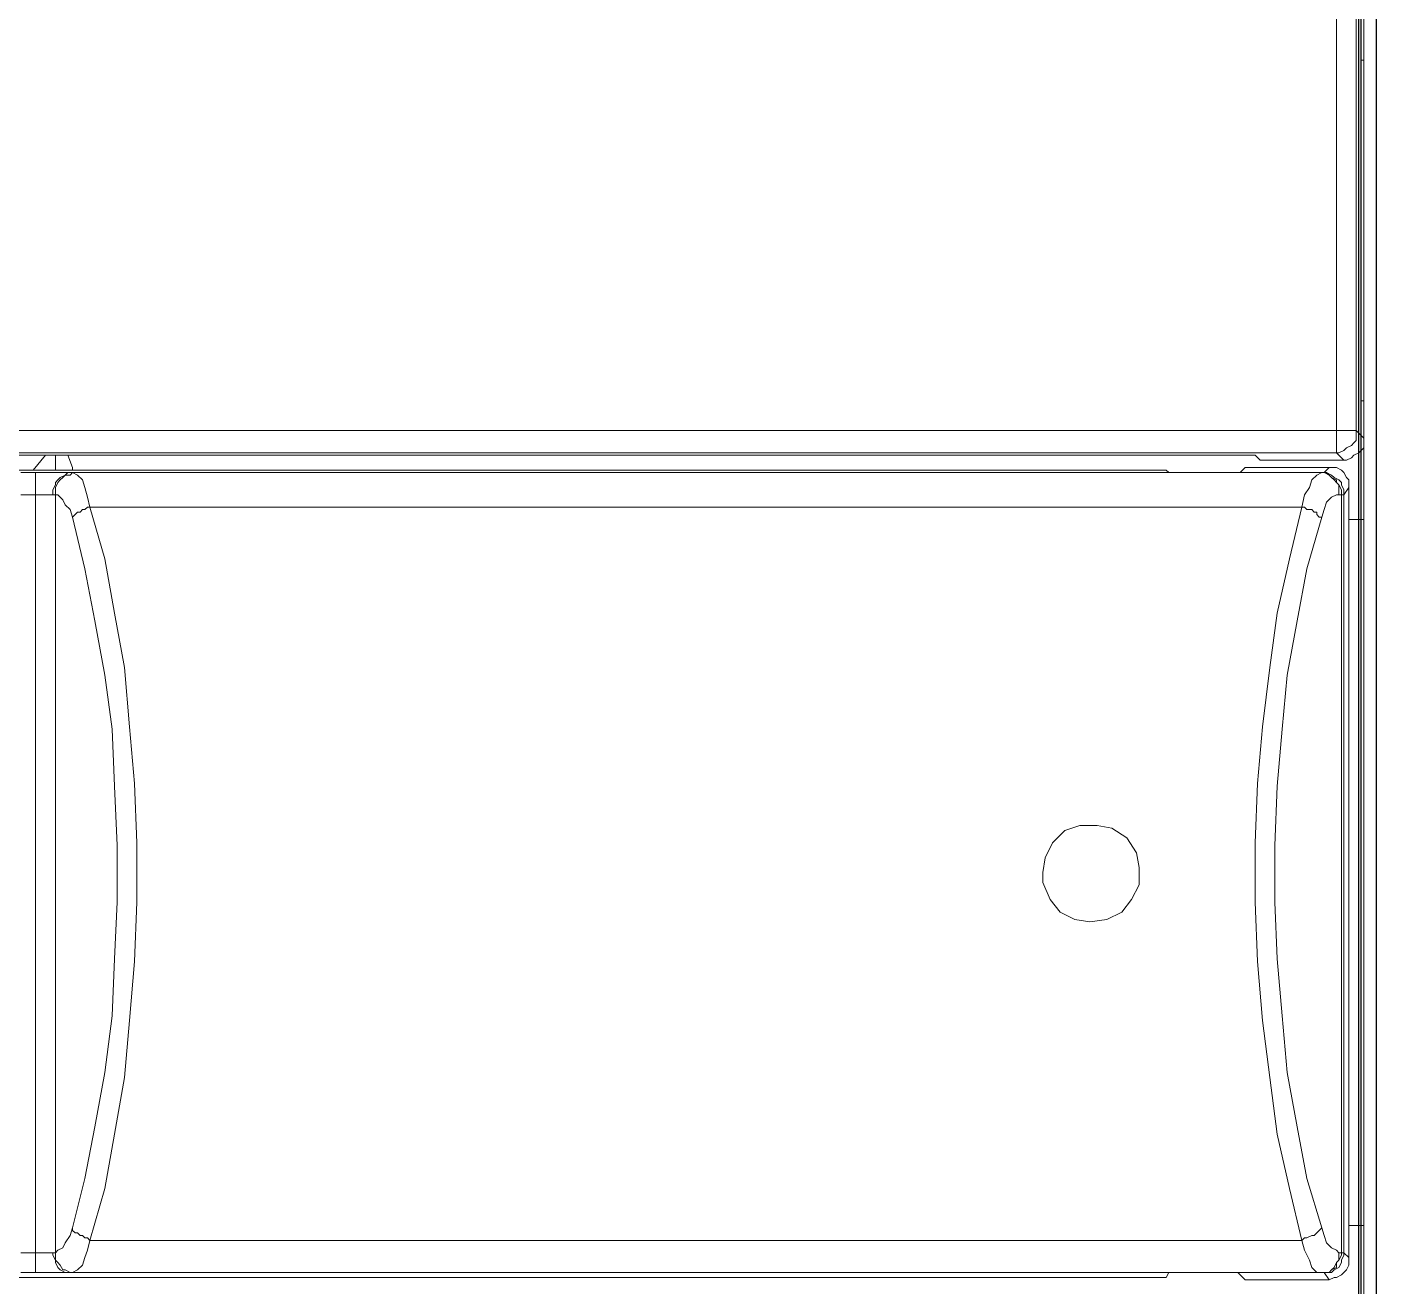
# Model space of a CAD drawing. Header units: centimetres. Extents: x -4.9 to 8, y -12.7 to 4.
# Drawn here: x -0.618 to 1.31, y -3.361 to -1.561 of the extents above; entities that cross this region are included whole.
import ezdxf

# ---------------------------------------------------------------- set-up
doc = ezdxf.new("R2010")
doc.units = ezdxf.units.CM
doc.header["$MEASUREMENT"] = 0
doc.layers.add('Layer 1', color=7, linetype='Continuous')

msp = doc.modelspace()

# ---------------------------------------------------------------- linework, layer by layer
at = {"layer": 'Layer 1', "color": 250, "lineweight": 25}
for points in [[(1.30966, 1.40011), (1.30966, 1.40011), (1.30966, -5.74365), (1.30966, -5.74365)], [(1.28495, -5.72248), (1.28495, -5.72248), (1.28495, 1.37893), (1.28495, 1.37893)], [(1.28848, -5.72601), (1.28848, -5.72601), (1.28848, 1.38246), (1.28848, 1.38246)]]:
    msp.add_open_spline(points, degree=3, dxfattribs=at)
at = {"layer": 'Layer 1', "color": 250, "lineweight": 20}
for points in [[(1.25322, -2.13825), (1.25322, -2.13825), (1.25322, 1.31896), (1.25322, 1.31896)], [(1.28144, 1.31896), (1.28144, 1.31896), (1.28144, -2.13825), (1.28144, -2.13825)], [(1.29203, -3.78573), (1.29203, -3.78573), (1.29203, -0.56134), (1.29203, -0.56134)], [(1.2885, -2.09593), (1.2885, -2.09593), (1.2885, -1.6091), (1.2885, -1.6091)], [(1.2885, -1.6091), (1.2885, -1.6091), (1.29203, -1.6091), (1.29203, -1.6091)], [(1.29203, -2.09593), (1.29203, -2.09593), (1.2885, -2.09593), (1.2885, -2.09593)], [(-2.48623, -2.13825), (-2.48623, -2.13825), (1.25322, -2.13825), (1.25322, -2.13825)], [(1.28144, -2.13825), (1.28144, -2.13825), (1.29203, -2.14885), (1.29203, -2.14885)], [(1.25322, -2.17), (1.25322, -2.17), (-2.48623, -2.17), (-2.48623, -2.17)], [(1.13681, -2.17354), (1.13681, -2.17354), (-2.37334, -2.17354), (-2.37334, -2.17354)], [(-0.59181, -2.17354), (-0.59181, -2.17354), (-0.60945, -2.19471), (-0.60945, -2.19471)], [(-0.5777, -2.17354), (-0.5777, -2.17354), (-0.5777, -2.19471), (-0.5777, -2.19471)], [(1.13681, -2.17354), (1.13681, -2.17354), (1.14386, -2.18059), (1.14386, -2.18059)], [(1.26381, -2.18059), (1.26381, -2.18059), (1.25322, -2.17), (1.25322, -2.17)], [(-2.24281, -2.19471), (-2.24281, -2.19471), (1.0098, -2.19471), (1.0098, -2.19471)], [(1.01333, -2.19823), (1.01333, -2.19823), (1.0098, -2.19471), (1.0098, -2.19471)], [(1.11564, -2.19823), (1.11564, -2.19823), (1.12269, -2.19118), (1.12269, -2.19118)], [(1.12269, -2.19118), (1.12269, -2.19118), (1.24264, -2.19118), (1.24264, -2.19118)], [(1.14386, -2.18059), (1.14386, -2.18059), (1.26381, -2.18059), (1.26381, -2.18059)], [(1.23558, -2.19823), (1.23558, -2.19823), (1.24264, -2.19118), (1.24264, -2.19118)], [(-0.62709, -2.19823), (-0.62709, -2.19823), (-0.60592, -2.19823), (-0.60592, -2.19823)], [(-0.55653, -2.19823), (-0.55653, -2.19823), (1.23206, -2.19823), (1.23206, -2.19823)], [(-0.55653, -2.19823), (-0.55653, -2.19823), (-0.553, -2.19823), (-0.553, -2.19823)], [(1.08389, -2.19823), (1.08389, -2.19823), (1.01333, -2.19823), (1.01333, -2.19823)], [(1.23206, -2.19823), (1.23206, -2.19823), (1.23206, -2.19823), (1.23206, -2.19823)], [(-0.60592, -2.22998), (-0.60592, -2.22998), (-0.62709, -2.22998), (-0.62709, -2.22998)], [(-0.60592, -3.313), (-0.60592, -3.313), (-0.60592, -2.22998), (-0.60592, -2.22998)], [(-0.5777, -2.22998), (-0.5777, -2.22998), (-0.58123, -2.22998), (-0.58123, -2.22998)], [(-0.5777, -3.313), (-0.5777, -3.313), (-0.5777, -2.22998), (-0.5777, -2.22998)], [(1.26028, -2.22998), (1.26028, -2.22998), (1.25675, -2.22998), (1.25675, -2.22998)], [(1.26028, -3.313), (1.26028, -3.313), (1.26028, -2.22998), (1.26028, -2.22998)], [(1.27086, -2.21939), (1.27086, -2.21939), (1.26381, -2.22998), (1.26381, -2.22998)], [(1.26381, -2.22998), (1.26381, -2.22998), (1.26381, -3.313), (1.26381, -3.313)], [(1.27086, -2.26525), (1.27086, -2.26525), (1.27086, -2.21939), (1.27086, -2.21939)], [(-0.52831, -2.24761), (-0.52831, -2.24761), (1.20383, -2.24761), (1.20383, -2.24761)], [(1.27086, -2.26525), (1.27086, -2.26525), (1.27086, -3.27421), (1.27086, -3.27421)], [(1.27086, -2.26525), (1.27086, -2.26525), (1.29203, -2.26525), (1.29203, -2.26525)], [(1.27086, -3.32007), (1.27086, -3.32007), (1.27086, -3.27421), (1.27086, -3.27421)], [(1.27086, -3.27421), (1.27086, -3.27421), (1.29203, -3.27421), (1.29203, -3.27421)], [(-0.52831, -3.29536), (-0.52831, -3.29536), (1.20383, -3.29536), (1.20383, -3.29536)], [(-0.62709, -3.313), (-0.62709, -3.313), (-0.60592, -3.313), (-0.60592, -3.313)], [(-0.58123, -3.313), (-0.58123, -3.313), (-0.5777, -3.313), (-0.5777, -3.313)], [(1.25675, -3.313), (1.25675, -3.313), (1.26028, -3.313), (1.26028, -3.313)], [(1.26028, -3.313), (1.26028, -3.313), (1.26381, -3.313), (1.26381, -3.313)], [(1.26381, -3.313), (1.26381, -3.313), (1.27086, -3.32007), (1.27086, -3.32007)], [(1.0098, -3.34829), (1.0098, -3.34829), (-2.24281, -3.34829), (-2.24281, -3.34829)], [(-0.60592, -3.34123), (-0.60592, -3.34123), (-0.62709, -3.34123), (-0.62709, -3.34123)], [(-0.55653, -3.34123), (-0.55653, -3.34123), (1.23206, -3.34123), (1.23206, -3.34123)], [(-0.553, -3.34123), (-0.553, -3.34123), (-0.55653, -3.34123), (-0.55653, -3.34123)], [(1.01333, -3.34123), (1.01333, -3.34123), (1.0098, -3.34829), (1.0098, -3.34829)], [(1.08389, -3.34123), (1.08389, -3.34123), (1.01333, -3.34123), (1.01333, -3.34123)], [(1.12269, -3.35182), (1.12269, -3.35182), (1.11564, -3.34475), (1.11564, -3.34475)], [(1.12269, -3.35182), (1.12269, -3.35182), (1.24264, -3.35182), (1.24264, -3.35182)], [(1.23206, -3.34123), (1.23206, -3.34123), (1.23206, -3.34123), (1.23206, -3.34123)], [(1.24264, -3.35182), (1.24264, -3.35182), (1.23558, -3.34123), (1.23558, -3.34123)]]:
    msp.add_open_spline(points, degree=3, dxfattribs=at)
for points, knots in [([(1.25322, -2.13825), (1.25322, -2.13825), (1.25322, -2.14532), (1.25322, -2.14532), (1.25322, -2.14532), (1.25322, -2.14532), (1.25322, -2.15236), (1.25322, -2.15236), (1.25322, -2.15236), (1.25322, -2.15236), (1.25322, -2.15589), (1.25322, -2.15589), (1.25322, -2.15589), (1.25322, -2.15589), (1.25322, -2.15943), (1.25322, -2.15943), (1.25322, -2.15943), (1.25322, -2.15943), (1.25322, -2.16296), (1.25322, -2.16296), (1.25322, -2.16296), (1.25322, -2.16296), (1.25322, -2.16648), (1.25322, -2.16648), (1.25322, -2.16648), (1.25322, -2.16648), (1.25322, -2.17), (1.25322, -2.17)], [0, 0, 0, 0, 0.125, 0.125, 0.125, 0.125, 0.25, 0.25, 0.25, 0.25, 0.375, 0.375, 0.375, 0.375, 0.5, 0.5, 0.5, 0.5, 0.625, 0.625, 0.625, 0.625, 0.75, 0.75, 0.75, 0.75, 1, 1, 1, 1]), ([(1.25322, -2.13825), (1.25322, -2.13825), (1.25675, -2.13825), (1.25675, -2.13825), (1.25675, -2.13825), (1.25675, -2.13825), (1.26381, -2.13825), (1.26381, -2.13825), (1.26381, -2.13825), (1.26381, -2.13825), (1.26733, -2.13825), (1.26733, -2.13825), (1.26733, -2.13825), (1.26733, -2.13825), (1.27439, -2.13825), (1.27439, -2.13825), (1.27439, -2.13825), (1.27439, -2.13825), (1.27792, -2.13825), (1.27792, -2.13825), (1.27792, -2.13825), (1.27792, -2.13825), (1.28144, -2.13825), (1.28144, -2.13825)], [0, 0, 0, 0, 0.1428571, 0.1428571, 0.1428571, 0.1428571, 0.2857143, 0.2857143, 0.2857143, 0.2857143, 0.4285714, 0.4285714, 0.4285714, 0.4285714, 0.5714286, 0.5714286, 0.5714286, 0.5714286, 0.7142857, 0.7142857, 0.7142857, 0.7142857, 1, 1, 1, 1]), ([(1.25322, -2.17), (1.25322, -2.17), (1.25675, -2.17), (1.25675, -2.17), (1.25675, -2.17), (1.25675, -2.17), (1.26381, -2.16648), (1.26381, -2.16648), (1.26381, -2.16648), (1.26381, -2.16648), (1.26733, -2.16296), (1.26733, -2.16296), (1.26733, -2.16296), (1.26733, -2.16296), (1.27439, -2.15943), (1.27439, -2.15943), (1.27439, -2.15943), (1.27439, -2.15943), (1.27792, -2.15589), (1.27792, -2.15589), (1.27792, -2.15589), (1.27792, -2.15589), (1.28144, -2.15236), (1.28144, -2.15236), (1.28144, -2.15236), (1.28144, -2.15236), (1.28144, -2.14532), (1.28144, -2.14532), (1.28144, -2.14532), (1.28144, -2.14532), (1.28144, -2.13825), (1.28144, -2.13825)], [0, 0, 0, 0, 0.1111111, 0.1111111, 0.1111111, 0.1111111, 0.2222222, 0.2222222, 0.2222222, 0.2222222, 0.3333333, 0.3333333, 0.3333333, 0.3333333, 0.4444444, 0.4444444, 0.4444444, 0.4444444, 0.5555556, 0.5555556, 0.5555556, 0.5555556, 0.6666667, 0.6666667, 0.6666667, 0.6666667, 0.7777778, 0.7777778, 0.7777778, 0.7777778, 1, 1, 1, 1]), ([(1.29203, -2.14885), (1.29203, -2.14885), (1.29203, -2.15589), (1.29203, -2.15589), (1.29203, -2.15589), (1.29203, -2.15589), (1.29203, -2.16296), (1.29203, -2.16296), (1.29203, -2.16296), (1.29203, -2.16296), (1.2885, -2.16648), (1.2885, -2.16648), (1.2885, -2.16648), (1.2885, -2.16648), (1.28497, -2.17), (1.28497, -2.17), (1.28497, -2.17), (1.28497, -2.17), (1.27792, -2.17354), (1.27792, -2.17354), (1.27792, -2.17354), (1.27792, -2.17354), (1.27439, -2.17707), (1.27439, -2.17707), (1.27439, -2.17707), (1.27439, -2.17707), (1.26733, -2.18059), (1.26733, -2.18059), (1.26733, -2.18059), (1.26733, -2.18059), (1.26381, -2.18059), (1.26381, -2.18059)], [0, 0, 0, 0, 0.1111111, 0.1111111, 0.1111111, 0.1111111, 0.2222222, 0.2222222, 0.2222222, 0.2222222, 0.3333333, 0.3333333, 0.3333333, 0.3333333, 0.4444444, 0.4444444, 0.4444444, 0.4444444, 0.5555556, 0.5555556, 0.5555556, 0.5555556, 0.6666667, 0.6666667, 0.6666667, 0.6666667, 0.7777778, 0.7777778, 0.7777778, 0.7777778, 1, 1, 1, 1]), ([(-0.553, -2.19471), (-0.553, -2.19471), (-0.553, -2.19118), (-0.553, -2.19118), (-0.553, -2.19118), (-0.553, -2.19118), (-0.56006, -2.17354), (-0.56006, -2.17354)], [0, 0, 0, 0, 0.3333333, 0.3333333, 0.3333333, 0.3333333, 1, 1, 1, 1]), ([(1.24264, -2.19118), (1.24264, -2.19118), (1.24969, -2.19118), (1.24969, -2.19118), (1.24969, -2.19118), (1.24969, -2.19118), (1.25322, -2.19118), (1.25322, -2.19118), (1.25322, -2.19118), (1.25322, -2.19118), (1.26028, -2.19471), (1.26028, -2.19471), (1.26028, -2.19471), (1.26028, -2.19471), (1.26381, -2.19823), (1.26381, -2.19823), (1.26381, -2.19823), (1.26381, -2.19823), (1.26733, -2.20529), (1.26733, -2.20529), (1.26733, -2.20529), (1.26733, -2.20529), (1.27086, -2.20882), (1.27086, -2.20882), (1.27086, -2.20882), (1.27086, -2.20882), (1.27086, -2.21586), (1.27086, -2.21586), (1.27086, -2.21586), (1.27086, -2.21586), (1.27086, -2.21939), (1.27086, -2.21939)], [0, 0, 0, 0, 0.1111111, 0.1111111, 0.1111111, 0.1111111, 0.2222222, 0.2222222, 0.2222222, 0.2222222, 0.3333333, 0.3333333, 0.3333333, 0.3333333, 0.4444444, 0.4444444, 0.4444444, 0.4444444, 0.5555556, 0.5555556, 0.5555556, 0.5555556, 0.6666667, 0.6666667, 0.6666667, 0.6666667, 0.7777778, 0.7777778, 0.7777778, 0.7777778, 1, 1, 1, 1]), ([(-0.60592, -2.19823), (-0.60592, -2.19823), (-0.59534, -2.19823), (-0.59534, -2.19823), (-0.59534, -2.19823), (-0.59534, -2.19823), (-0.58123, -2.19823), (-0.58123, -2.19823), (-0.58123, -2.19823), (-0.58123, -2.19823), (-0.57064, -2.19823), (-0.57064, -2.19823), (-0.57064, -2.19823), (-0.57064, -2.19823), (-0.56359, -2.19823), (-0.56359, -2.19823), (-0.56359, -2.19823), (-0.56359, -2.19823), (-0.55653, -2.19823), (-0.55653, -2.19823)], [0, 0, 0, 0, 0.1666667, 0.1666667, 0.1666667, 0.1666667, 0.3333333, 0.3333333, 0.3333333, 0.3333333, 0.5, 0.5, 0.5, 0.5, 0.6666667, 0.6666667, 0.6666667, 0.6666667, 1, 1, 1, 1]), ([(-0.60592, -2.19823), (-0.60592, -2.19823), (-0.60592, -2.19823), (-0.60592, -2.19823), (-0.60592, -2.19823), (-0.60592, -2.19823), (-0.60592, -2.20175), (-0.60592, -2.20175), (-0.60592, -2.20175), (-0.60592, -2.20175), (-0.60592, -2.20529), (-0.60592, -2.20529), (-0.60592, -2.20529), (-0.60592, -2.20529), (-0.60592, -2.20882), (-0.60592, -2.20882), (-0.60592, -2.20882), (-0.60592, -2.20882), (-0.60592, -2.21235), (-0.60592, -2.21235), (-0.60592, -2.21235), (-0.60592, -2.21235), (-0.60592, -2.21586), (-0.60592, -2.21586), (-0.60592, -2.21586), (-0.60592, -2.21586), (-0.60592, -2.22293), (-0.60592, -2.22293), (-0.60592, -2.22293), (-0.60592, -2.22293), (-0.60592, -2.22998), (-0.60592, -2.22998)], [0, 0, 0, 0, 0.1111111, 0.1111111, 0.1111111, 0.1111111, 0.2222222, 0.2222222, 0.2222222, 0.2222222, 0.3333333, 0.3333333, 0.3333333, 0.3333333, 0.4444444, 0.4444444, 0.4444444, 0.4444444, 0.5555556, 0.5555556, 0.5555556, 0.5555556, 0.6666667, 0.6666667, 0.6666667, 0.6666667, 0.7777778, 0.7777778, 0.7777778, 0.7777778, 1, 1, 1, 1]), ([(-0.55653, -2.19823), (-0.55653, -2.19823), (-0.56006, -2.19823), (-0.56006, -2.19823), (-0.56006, -2.19823), (-0.56006, -2.19823), (-0.56359, -2.20175), (-0.56359, -2.20175), (-0.56359, -2.20175), (-0.56359, -2.20175), (-0.57064, -2.20529), (-0.57064, -2.20529), (-0.57064, -2.20529), (-0.57064, -2.20529), (-0.57417, -2.20882), (-0.57417, -2.20882), (-0.57417, -2.20882), (-0.57417, -2.20882), (-0.5777, -2.21235), (-0.5777, -2.21235), (-0.5777, -2.21235), (-0.5777, -2.21235), (-0.5777, -2.21586), (-0.5777, -2.21586), (-0.5777, -2.21586), (-0.5777, -2.21586), (-0.58123, -2.22293), (-0.58123, -2.22293), (-0.58123, -2.22293), (-0.58123, -2.22293), (-0.58123, -2.22998), (-0.58123, -2.22998)], [0, 0, 0, 0, 0.1111111, 0.1111111, 0.1111111, 0.1111111, 0.2222222, 0.2222222, 0.2222222, 0.2222222, 0.3333333, 0.3333333, 0.3333333, 0.3333333, 0.4444444, 0.4444444, 0.4444444, 0.4444444, 0.5555556, 0.5555556, 0.5555556, 0.5555556, 0.6666667, 0.6666667, 0.6666667, 0.6666667, 0.7777778, 0.7777778, 0.7777778, 0.7777778, 1, 1, 1, 1]), ([(-0.553, -2.19823), (-0.553, -2.19823), (-0.55653, -2.20175), (-0.55653, -2.20175), (-0.55653, -2.20175), (-0.55653, -2.20175), (-0.56359, -2.20175), (-0.56359, -2.20175), (-0.56359, -2.20175), (-0.56359, -2.20175), (-0.56712, -2.20529), (-0.56712, -2.20529), (-0.56712, -2.20529), (-0.56712, -2.20529), (-0.57064, -2.20882), (-0.57064, -2.20882), (-0.57064, -2.20882), (-0.57064, -2.20882), (-0.57417, -2.21235), (-0.57417, -2.21235), (-0.57417, -2.21235), (-0.57417, -2.21235), (-0.5777, -2.21939), (-0.5777, -2.21939), (-0.5777, -2.21939), (-0.5777, -2.21939), (-0.5777, -2.22293), (-0.5777, -2.22293), (-0.5777, -2.22293), (-0.5777, -2.22293), (-0.5777, -2.22998), (-0.5777, -2.22998)], [0, 0, 0, 0, 0.1111111, 0.1111111, 0.1111111, 0.1111111, 0.2222222, 0.2222222, 0.2222222, 0.2222222, 0.3333333, 0.3333333, 0.3333333, 0.3333333, 0.4444444, 0.4444444, 0.4444444, 0.4444444, 0.5555556, 0.5555556, 0.5555556, 0.5555556, 0.6666667, 0.6666667, 0.6666667, 0.6666667, 0.7777778, 0.7777778, 0.7777778, 0.7777778, 1, 1, 1, 1]), ([(-0.553, -2.19823), (-0.553, -2.19823), (-0.54595, -2.20175), (-0.54595, -2.20175), (-0.54595, -2.20175), (-0.54595, -2.20175), (-0.53889, -2.20882), (-0.53889, -2.20882), (-0.53889, -2.20882), (-0.53889, -2.20882), (-0.53537, -2.21939), (-0.53537, -2.21939), (-0.53537, -2.21939), (-0.53537, -2.21939), (-0.53184, -2.2335), (-0.53184, -2.2335), (-0.53184, -2.2335), (-0.53184, -2.2335), (-0.52831, -2.24761), (-0.52831, -2.24761)], [0, 0, 0, 0, 0.1666667, 0.1666667, 0.1666667, 0.1666667, 0.3333333, 0.3333333, 0.3333333, 0.3333333, 0.5, 0.5, 0.5, 0.5, 0.6666667, 0.6666667, 0.6666667, 0.6666667, 1, 1, 1, 1]), ([(1.11564, -2.19823), (1.11564, -2.19823), (1.11564, -2.19823), (1.11564, -2.19823), (1.11564, -2.19823), (1.11564, -2.19823), (1.11211, -2.19823), (1.11211, -2.19823), (1.11211, -2.19823), (1.11211, -2.19823), (1.10858, -2.19823), (1.10858, -2.19823), (1.10858, -2.19823), (1.10858, -2.19823), (1.10506, -2.19823), (1.10506, -2.19823), (1.10506, -2.19823), (1.10506, -2.19823), (1.10153, -2.19823), (1.10153, -2.19823), (1.10153, -2.19823), (1.10153, -2.19823), (1.098, -2.19823), (1.098, -2.19823), (1.098, -2.19823), (1.098, -2.19823), (1.09094, -2.19823), (1.09094, -2.19823), (1.09094, -2.19823), (1.09094, -2.19823), (1.08389, -2.19823), (1.08389, -2.19823)], [0, 0, 0, 0, 0.1111111, 0.1111111, 0.1111111, 0.1111111, 0.2222222, 0.2222222, 0.2222222, 0.2222222, 0.3333333, 0.3333333, 0.3333333, 0.3333333, 0.4444444, 0.4444444, 0.4444444, 0.4444444, 0.5555556, 0.5555556, 0.5555556, 0.5555556, 0.6666667, 0.6666667, 0.6666667, 0.6666667, 0.7777778, 0.7777778, 0.7777778, 0.7777778, 1, 1, 1, 1]), ([(1.20383, -2.24761), (1.20383, -2.24761), (1.20736, -2.22998), (1.20736, -2.22998), (1.20736, -2.22998), (1.20736, -2.22998), (1.21442, -2.21939), (1.21442, -2.21939), (1.21442, -2.21939), (1.21442, -2.21939), (1.21794, -2.20882), (1.21794, -2.20882), (1.21794, -2.20882), (1.21794, -2.20882), (1.225, -2.20175), (1.225, -2.20175), (1.225, -2.20175), (1.225, -2.20175), (1.23206, -2.19823), (1.23206, -2.19823)], [0, 0, 0, 0, 0.1666667, 0.1666667, 0.1666667, 0.1666667, 0.3333333, 0.3333333, 0.3333333, 0.3333333, 0.5, 0.5, 0.5, 0.5, 0.6666667, 0.6666667, 0.6666667, 0.6666667, 1, 1, 1, 1]), ([(1.23206, -2.19823), (1.23206, -2.19823), (1.23558, -2.19823), (1.23558, -2.19823), (1.23558, -2.19823), (1.23558, -2.19823), (1.24264, -2.20175), (1.24264, -2.20175), (1.24264, -2.20175), (1.24264, -2.20175), (1.24617, -2.20529), (1.24617, -2.20529), (1.24617, -2.20529), (1.24617, -2.20529), (1.24969, -2.20882), (1.24969, -2.20882), (1.24969, -2.20882), (1.24969, -2.20882), (1.25322, -2.21235), (1.25322, -2.21235), (1.25322, -2.21235), (1.25322, -2.21235), (1.25675, -2.21586), (1.25675, -2.21586), (1.25675, -2.21586), (1.25675, -2.21586), (1.25675, -2.22293), (1.25675, -2.22293), (1.25675, -2.22293), (1.25675, -2.22293), (1.25675, -2.22998), (1.25675, -2.22998)], [0, 0, 0, 0, 0.1111111, 0.1111111, 0.1111111, 0.1111111, 0.2222222, 0.2222222, 0.2222222, 0.2222222, 0.3333333, 0.3333333, 0.3333333, 0.3333333, 0.4444444, 0.4444444, 0.4444444, 0.4444444, 0.5555556, 0.5555556, 0.5555556, 0.5555556, 0.6666667, 0.6666667, 0.6666667, 0.6666667, 0.7777778, 0.7777778, 0.7777778, 0.7777778, 1, 1, 1, 1]), ([(1.23206, -2.19823), (1.23206, -2.19823), (1.23911, -2.19823), (1.23911, -2.19823), (1.23911, -2.19823), (1.23911, -2.19823), (1.24264, -2.20175), (1.24264, -2.20175), (1.24264, -2.20175), (1.24264, -2.20175), (1.24617, -2.20529), (1.24617, -2.20529), (1.24617, -2.20529), (1.24617, -2.20529), (1.25322, -2.20882), (1.25322, -2.20882), (1.25322, -2.20882), (1.25322, -2.20882), (1.25322, -2.21235), (1.25322, -2.21235), (1.25322, -2.21235), (1.25322, -2.21235), (1.25675, -2.21586), (1.25675, -2.21586), (1.25675, -2.21586), (1.25675, -2.21586), (1.26028, -2.22293), (1.26028, -2.22293), (1.26028, -2.22293), (1.26028, -2.22293), (1.26028, -2.22998), (1.26028, -2.22998)], [0, 0, 0, 0, 0.1111111, 0.1111111, 0.1111111, 0.1111111, 0.2222222, 0.2222222, 0.2222222, 0.2222222, 0.3333333, 0.3333333, 0.3333333, 0.3333333, 0.4444444, 0.4444444, 0.4444444, 0.4444444, 0.5555556, 0.5555556, 0.5555556, 0.5555556, 0.6666667, 0.6666667, 0.6666667, 0.6666667, 0.7777778, 0.7777778, 0.7777778, 0.7777778, 1, 1, 1, 1]), ([(1.23206, -2.19823), (1.23206, -2.19823), (1.23206, -2.19823), (1.23206, -2.19823), (1.23206, -2.19823), (1.23206, -2.19823), (1.23558, -2.19823), (1.23558, -2.19823)], [0, 0, 0, 0, 0.3333333, 0.3333333, 0.3333333, 0.3333333, 1, 1, 1, 1]), ([(1.23558, -2.19823), (1.23558, -2.19823), (1.23911, -2.19823), (1.23911, -2.19823), (1.23911, -2.19823), (1.23911, -2.19823), (1.24617, -2.20175), (1.24617, -2.20175), (1.24617, -2.20175), (1.24617, -2.20175), (1.24969, -2.20529), (1.24969, -2.20529), (1.24969, -2.20529), (1.24969, -2.20529), (1.25675, -2.20882), (1.25675, -2.20882), (1.25675, -2.20882), (1.25675, -2.20882), (1.26028, -2.21235), (1.26028, -2.21235), (1.26028, -2.21235), (1.26028, -2.21235), (1.26028, -2.21586), (1.26028, -2.21586), (1.26028, -2.21586), (1.26028, -2.21586), (1.26381, -2.22293), (1.26381, -2.22293), (1.26381, -2.22293), (1.26381, -2.22293), (1.26381, -2.22998), (1.26381, -2.22998)], [0, 0, 0, 0, 0.1111111, 0.1111111, 0.1111111, 0.1111111, 0.2222222, 0.2222222, 0.2222222, 0.2222222, 0.3333333, 0.3333333, 0.3333333, 0.3333333, 0.4444444, 0.4444444, 0.4444444, 0.4444444, 0.5555556, 0.5555556, 0.5555556, 0.5555556, 0.6666667, 0.6666667, 0.6666667, 0.6666667, 0.7777778, 0.7777778, 0.7777778, 0.7777778, 1, 1, 1, 1]), ([(-0.58123, -2.22998), (-0.58123, -2.22998), (-0.58475, -2.22998), (-0.58475, -2.22998), (-0.58475, -2.22998), (-0.58475, -2.22998), (-0.58828, -2.22998), (-0.58828, -2.22998), (-0.58828, -2.22998), (-0.58828, -2.22998), (-0.59534, -2.22998), (-0.59534, -2.22998), (-0.59534, -2.22998), (-0.59534, -2.22998), (-0.59887, -2.22998), (-0.59887, -2.22998), (-0.59887, -2.22998), (-0.59887, -2.22998), (-0.60592, -2.22998), (-0.60592, -2.22998)], [0, 0, 0, 0, 0.1666667, 0.1666667, 0.1666667, 0.1666667, 0.3333333, 0.3333333, 0.3333333, 0.3333333, 0.5, 0.5, 0.5, 0.5, 0.6666667, 0.6666667, 0.6666667, 0.6666667, 1, 1, 1, 1]), ([(-0.553, -2.26173), (-0.553, -2.26173), (-0.55653, -2.25114), (-0.55653, -2.25114), (-0.55653, -2.25114), (-0.55653, -2.25114), (-0.56359, -2.2441), (-0.56359, -2.2441), (-0.56359, -2.2441), (-0.56359, -2.2441), (-0.56712, -2.23704), (-0.56712, -2.23704), (-0.56712, -2.23704), (-0.56712, -2.23704), (-0.57417, -2.22998), (-0.57417, -2.22998), (-0.57417, -2.22998), (-0.57417, -2.22998), (-0.5777, -2.22998), (-0.5777, -2.22998)], [0, 0, 0, 0, 0.1666667, 0.1666667, 0.1666667, 0.1666667, 0.3333333, 0.3333333, 0.3333333, 0.3333333, 0.5, 0.5, 0.5, 0.5, 0.6666667, 0.6666667, 0.6666667, 0.6666667, 1, 1, 1, 1]), ([(1.25675, -2.22998), (1.25675, -2.22998), (1.25322, -2.22998), (1.25322, -2.22998), (1.25322, -2.22998), (1.25322, -2.22998), (1.24617, -2.2335), (1.24617, -2.2335), (1.24617, -2.2335), (1.24617, -2.2335), (1.23911, -2.24057), (1.23911, -2.24057), (1.23911, -2.24057), (1.23911, -2.24057), (1.23558, -2.25114), (1.23558, -2.25114), (1.23558, -2.25114), (1.23558, -2.25114), (1.23206, -2.26173), (1.23206, -2.26173)], [0, 0, 0, 0, 0.1666667, 0.1666667, 0.1666667, 0.1666667, 0.3333333, 0.3333333, 0.3333333, 0.3333333, 0.5, 0.5, 0.5, 0.5, 0.6666667, 0.6666667, 0.6666667, 0.6666667, 1, 1, 1, 1]), ([(1.26381, -2.22998), (1.26381, -2.22998), (1.26381, -2.22998), (1.26381, -2.22998), (1.26381, -2.22998), (1.26381, -2.22998), (1.26028, -2.22998), (1.26028, -2.22998)], [0, 0, 0, 0, 0.3333333, 0.3333333, 0.3333333, 0.3333333, 1, 1, 1, 1]), ([(-0.52831, -2.24761), (-0.52831, -2.24761), (-0.53184, -2.24761), (-0.53184, -2.24761), (-0.53184, -2.24761), (-0.53184, -2.24761), (-0.53537, -2.25114), (-0.53537, -2.25114), (-0.53537, -2.25114), (-0.53537, -2.25114), (-0.53889, -2.25114), (-0.53889, -2.25114), (-0.53889, -2.25114), (-0.53889, -2.25114), (-0.54242, -2.25468), (-0.54242, -2.25468), (-0.54242, -2.25468), (-0.54242, -2.25468), (-0.54595, -2.25468), (-0.54595, -2.25468), (-0.54595, -2.25468), (-0.54595, -2.25468), (-0.54948, -2.25821), (-0.54948, -2.25821), (-0.54948, -2.25821), (-0.54948, -2.25821), (-0.553, -2.26173), (-0.553, -2.26173)], [0, 0, 0, 0, 0.125, 0.125, 0.125, 0.125, 0.25, 0.25, 0.25, 0.25, 0.375, 0.375, 0.375, 0.375, 0.5, 0.5, 0.5, 0.5, 0.625, 0.625, 0.625, 0.625, 0.75, 0.75, 0.75, 0.75, 1, 1, 1, 1]), ([(-0.52831, -2.24761), (-0.52831, -2.24761), (-0.50714, -2.32171), (-0.50714, -2.32171), (-0.50714, -2.32171), (-0.50714, -2.32171), (-0.49303, -2.39932), (-0.49303, -2.39932), (-0.49303, -2.39932), (-0.49303, -2.39932), (-0.47892, -2.47693), (-0.47892, -2.47693), (-0.47892, -2.47693), (-0.47892, -2.47693), (-0.47187, -2.5616), (-0.47187, -2.5616), (-0.47187, -2.5616), (-0.47187, -2.5616), (-0.46481, -2.64273), (-0.46481, -2.64273), (-0.46481, -2.64273), (-0.46481, -2.64273), (-0.46128, -2.72739), (-0.46128, -2.72739), (-0.46128, -2.72739), (-0.46128, -2.72739), (-0.46128, -2.81207), (-0.46128, -2.81207), (-0.46128, -2.81207), (-0.46128, -2.81207), (-0.46481, -2.89673), (-0.46481, -2.89673), (-0.46481, -2.89673), (-0.46481, -2.89673), (-0.47187, -2.98139), (-0.47187, -2.98139), (-0.47187, -2.98139), (-0.47187, -2.98139), (-0.47892, -3.06254), (-0.47892, -3.06254), (-0.47892, -3.06254), (-0.47892, -3.06254), (-0.49303, -3.14368), (-0.49303, -3.14368), (-0.49303, -3.14368), (-0.49303, -3.14368), (-0.50714, -3.22129), (-0.50714, -3.22129), (-0.50714, -3.22129), (-0.50714, -3.22129), (-0.52831, -3.29536), (-0.52831, -3.29536)], [0, 0, 0, 0, 0.0714286, 0.0714286, 0.0714286, 0.0714286, 0.1428571, 0.1428571, 0.1428571, 0.1428571, 0.2142857, 0.2142857, 0.2142857, 0.2142857, 0.2857143, 0.2857143, 0.2857143, 0.2857143, 0.3571429, 0.3571429, 0.3571429, 0.3571429, 0.4285714, 0.4285714, 0.4285714, 0.4285714, 0.5, 0.5, 0.5, 0.5, 0.5714286, 0.5714286, 0.5714286, 0.5714286, 0.6428571, 0.6428571, 0.6428571, 0.6428571, 0.7142857, 0.7142857, 0.7142857, 0.7142857, 0.7857143, 0.7857143, 0.7857143, 0.7857143, 0.8571429, 0.8571429, 0.8571429, 0.8571429, 1, 1, 1, 1]), ([(1.20383, -3.29536), (1.20383, -3.29536), (1.18619, -3.22129), (1.18619, -3.22129), (1.18619, -3.22129), (1.18619, -3.22129), (1.16855, -3.14368), (1.16855, -3.14368), (1.16855, -3.14368), (1.16855, -3.14368), (1.15797, -3.06254), (1.15797, -3.06254), (1.15797, -3.06254), (1.15797, -3.06254), (1.14739, -2.98139), (1.14739, -2.98139), (1.14739, -2.98139), (1.14739, -2.98139), (1.14033, -2.89673), (1.14033, -2.89673), (1.14033, -2.89673), (1.14033, -2.89673), (1.13681, -2.81207), (1.13681, -2.81207), (1.13681, -2.81207), (1.13681, -2.81207), (1.13681, -2.72739), (1.13681, -2.72739), (1.13681, -2.72739), (1.13681, -2.72739), (1.14033, -2.64273), (1.14033, -2.64273), (1.14033, -2.64273), (1.14033, -2.64273), (1.14739, -2.5616), (1.14739, -2.5616), (1.14739, -2.5616), (1.14739, -2.5616), (1.15797, -2.47693), (1.15797, -2.47693), (1.15797, -2.47693), (1.15797, -2.47693), (1.16855, -2.39932), (1.16855, -2.39932), (1.16855, -2.39932), (1.16855, -2.39932), (1.18619, -2.32171), (1.18619, -2.32171), (1.18619, -2.32171), (1.18619, -2.32171), (1.20383, -2.24761), (1.20383, -2.24761)], [0, 0, 0, 0, 0.0714286, 0.0714286, 0.0714286, 0.0714286, 0.1428571, 0.1428571, 0.1428571, 0.1428571, 0.2142857, 0.2142857, 0.2142857, 0.2142857, 0.2857143, 0.2857143, 0.2857143, 0.2857143, 0.3571429, 0.3571429, 0.3571429, 0.3571429, 0.4285714, 0.4285714, 0.4285714, 0.4285714, 0.5, 0.5, 0.5, 0.5, 0.5714286, 0.5714286, 0.5714286, 0.5714286, 0.6428571, 0.6428571, 0.6428571, 0.6428571, 0.7142857, 0.7142857, 0.7142857, 0.7142857, 0.7857143, 0.7857143, 0.7857143, 0.7857143, 0.8571429, 0.8571429, 0.8571429, 0.8571429, 1, 1, 1, 1]), ([(1.20383, -2.24761), (1.20383, -2.24761), (1.20736, -2.24761), (1.20736, -2.24761), (1.20736, -2.24761), (1.20736, -2.24761), (1.21089, -2.25114), (1.21089, -2.25114), (1.21089, -2.25114), (1.21089, -2.25114), (1.21794, -2.25114), (1.21794, -2.25114), (1.21794, -2.25114), (1.21794, -2.25114), (1.22147, -2.25468), (1.22147, -2.25468), (1.22147, -2.25468), (1.22147, -2.25468), (1.225, -2.25468), (1.225, -2.25468), (1.225, -2.25468), (1.225, -2.25468), (1.225, -2.25821), (1.225, -2.25821), (1.225, -2.25821), (1.225, -2.25821), (1.22853, -2.26173), (1.22853, -2.26173), (1.22853, -2.26173), (1.22853, -2.26173), (1.23206, -2.26173), (1.23206, -2.26173)], [0, 0, 0, 0, 0.1111111, 0.1111111, 0.1111111, 0.1111111, 0.2222222, 0.2222222, 0.2222222, 0.2222222, 0.3333333, 0.3333333, 0.3333333, 0.3333333, 0.4444444, 0.4444444, 0.4444444, 0.4444444, 0.5555556, 0.5555556, 0.5555556, 0.5555556, 0.6666667, 0.6666667, 0.6666667, 0.6666667, 0.7777778, 0.7777778, 0.7777778, 0.7777778, 1, 1, 1, 1]), ([(-0.553, -3.27773), (-0.553, -3.27773), (-0.53537, -3.20718), (-0.53537, -3.20718), (-0.53537, -3.20718), (-0.53537, -3.20718), (-0.52125, -3.13309), (-0.52125, -3.13309), (-0.52125, -3.13309), (-0.52125, -3.13309), (-0.50714, -3.05548), (-0.50714, -3.05548), (-0.50714, -3.05548), (-0.50714, -3.05548), (-0.49656, -2.97434), (-0.49656, -2.97434), (-0.49656, -2.97434), (-0.49656, -2.97434), (-0.49303, -2.89321), (-0.49303, -2.89321), (-0.49303, -2.89321), (-0.49303, -2.89321), (-0.4895, -2.81207), (-0.4895, -2.81207), (-0.4895, -2.81207), (-0.4895, -2.81207), (-0.4895, -2.73093), (-0.4895, -2.73093), (-0.4895, -2.73093), (-0.4895, -2.73093), (-0.49303, -2.64625), (-0.49303, -2.64625), (-0.49303, -2.64625), (-0.49303, -2.64625), (-0.49656, -2.56511), (-0.49656, -2.56511), (-0.49656, -2.56511), (-0.49656, -2.56511), (-0.50714, -2.4875), (-0.50714, -2.4875), (-0.50714, -2.4875), (-0.50714, -2.4875), (-0.52125, -2.40989), (-0.52125, -2.40989), (-0.52125, -2.40989), (-0.52125, -2.40989), (-0.53537, -2.33582), (-0.53537, -2.33582), (-0.53537, -2.33582), (-0.53537, -2.33582), (-0.553, -2.26173), (-0.553, -2.26173)], [0, 0, 0, 0, 0.0714286, 0.0714286, 0.0714286, 0.0714286, 0.1428571, 0.1428571, 0.1428571, 0.1428571, 0.2142857, 0.2142857, 0.2142857, 0.2142857, 0.2857143, 0.2857143, 0.2857143, 0.2857143, 0.3571429, 0.3571429, 0.3571429, 0.3571429, 0.4285714, 0.4285714, 0.4285714, 0.4285714, 0.5, 0.5, 0.5, 0.5, 0.5714286, 0.5714286, 0.5714286, 0.5714286, 0.6428571, 0.6428571, 0.6428571, 0.6428571, 0.7142857, 0.7142857, 0.7142857, 0.7142857, 0.7857143, 0.7857143, 0.7857143, 0.7857143, 0.8571429, 0.8571429, 0.8571429, 0.8571429, 1, 1, 1, 1]), ([(1.23206, -2.26173), (1.23206, -2.26173), (1.21089, -2.33582), (1.21089, -2.33582), (1.21089, -2.33582), (1.21089, -2.33582), (1.19678, -2.40989), (1.19678, -2.40989), (1.19678, -2.40989), (1.19678, -2.40989), (1.18267, -2.4875), (1.18267, -2.4875), (1.18267, -2.4875), (1.18267, -2.4875), (1.17561, -2.56511), (1.17561, -2.56511), (1.17561, -2.56511), (1.17561, -2.56511), (1.16855, -2.64625), (1.16855, -2.64625), (1.16855, -2.64625), (1.16855, -2.64625), (1.16503, -2.73093), (1.16503, -2.73093), (1.16503, -2.73093), (1.16503, -2.73093), (1.16503, -2.81207), (1.16503, -2.81207), (1.16503, -2.81207), (1.16503, -2.81207), (1.16855, -2.89321), (1.16855, -2.89321), (1.16855, -2.89321), (1.16855, -2.89321), (1.17561, -2.97434), (1.17561, -2.97434), (1.17561, -2.97434), (1.17561, -2.97434), (1.18267, -3.05548), (1.18267, -3.05548), (1.18267, -3.05548), (1.18267, -3.05548), (1.19678, -3.13309), (1.19678, -3.13309), (1.19678, -3.13309), (1.19678, -3.13309), (1.21089, -3.20718), (1.21089, -3.20718), (1.21089, -3.20718), (1.21089, -3.20718), (1.23206, -3.27773), (1.23206, -3.27773)], [0, 0, 0, 0, 0.0714286, 0.0714286, 0.0714286, 0.0714286, 0.1428571, 0.1428571, 0.1428571, 0.1428571, 0.2142857, 0.2142857, 0.2142857, 0.2142857, 0.2857143, 0.2857143, 0.2857143, 0.2857143, 0.3571429, 0.3571429, 0.3571429, 0.3571429, 0.4285714, 0.4285714, 0.4285714, 0.4285714, 0.5, 0.5, 0.5, 0.5, 0.5714286, 0.5714286, 0.5714286, 0.5714286, 0.6428571, 0.6428571, 0.6428571, 0.6428571, 0.7142857, 0.7142857, 0.7142857, 0.7142857, 0.7857143, 0.7857143, 0.7857143, 0.7857143, 0.8571429, 0.8571429, 0.8571429, 0.8571429, 1, 1, 1, 1]), ([(0.83342, -2.76973), (0.83342, -2.76973), (0.83695, -2.74857), (0.83695, -2.74857), (0.83695, -2.74857), (0.83695, -2.74857), (0.84753, -2.72739), (0.84753, -2.72739), (0.84753, -2.72739), (0.84753, -2.72739), (0.86517, -2.70975), (0.86517, -2.70975), (0.86517, -2.70975), (0.86517, -2.70975), (0.88633, -2.70271), (0.88633, -2.70271), (0.88633, -2.70271), (0.88633, -2.70271), (0.91103, -2.70271), (0.91103, -2.70271), (0.91103, -2.70271), (0.91103, -2.70271), (0.93219, -2.70623), (0.93219, -2.70623), (0.93219, -2.70623), (0.93219, -2.70623), (0.95336, -2.72035), (0.95336, -2.72035), (0.95336, -2.72035), (0.95336, -2.72035), (0.96747, -2.7415), (0.96747, -2.7415), (0.96747, -2.7415), (0.96747, -2.7415), (0.971, -2.76268), (0.971, -2.76268), (0.971, -2.76268), (0.971, -2.76268), (0.971, -2.78736), (0.971, -2.78736), (0.971, -2.78736), (0.971, -2.78736), (0.96042, -2.80854), (0.96042, -2.80854), (0.96042, -2.80854), (0.96042, -2.80854), (0.94631, -2.82618), (0.94631, -2.82618), (0.94631, -2.82618), (0.94631, -2.82618), (0.92514, -2.83675), (0.92514, -2.83675), (0.92514, -2.83675), (0.92514, -2.83675), (0.90044, -2.84029), (0.90044, -2.84029), (0.90044, -2.84029), (0.90044, -2.84029), (0.87928, -2.83675), (0.87928, -2.83675), (0.87928, -2.83675), (0.87928, -2.83675), (0.85811, -2.82618), (0.85811, -2.82618), (0.85811, -2.82618), (0.85811, -2.82618), (0.844, -2.80854), (0.844, -2.80854), (0.844, -2.80854), (0.844, -2.80854), (0.83342, -2.78385), (0.83342, -2.78385), (0.83342, -2.78385), (0.83342, -2.78385), (0.83342, -2.76973), (0.83342, -2.76973)], [0, 0, 0, 0, 0.05, 0.05, 0.05, 0.05, 0.1, 0.1, 0.1, 0.1, 0.15, 0.15, 0.15, 0.15, 0.2, 0.2, 0.2, 0.2, 0.25, 0.25, 0.25, 0.25, 0.3, 0.3, 0.3, 0.3, 0.35, 0.35, 0.35, 0.35, 0.4, 0.4, 0.4, 0.4, 0.45, 0.45, 0.45, 0.45, 0.5, 0.5, 0.5, 0.5, 0.55, 0.55, 0.55, 0.55, 0.6, 0.6, 0.6, 0.6, 0.65, 0.65, 0.65, 0.65, 0.7, 0.7, 0.7, 0.7, 0.75, 0.75, 0.75, 0.75, 0.8, 0.8, 0.8, 0.8, 0.85, 0.85, 0.85, 0.85, 0.9, 0.9, 0.9, 0.9, 1, 1, 1, 1]), ([(0.83342, -2.76973), (0.83342, -2.76973), (0.83695, -2.74857), (0.83695, -2.74857), (0.83695, -2.74857), (0.83695, -2.74857), (0.84753, -2.72739), (0.84753, -2.72739), (0.84753, -2.72739), (0.84753, -2.72739), (0.86517, -2.70975), (0.86517, -2.70975), (0.86517, -2.70975), (0.86517, -2.70975), (0.88633, -2.70271), (0.88633, -2.70271), (0.88633, -2.70271), (0.88633, -2.70271), (0.91103, -2.70271), (0.91103, -2.70271), (0.91103, -2.70271), (0.91103, -2.70271), (0.93219, -2.70623), (0.93219, -2.70623), (0.93219, -2.70623), (0.93219, -2.70623), (0.95336, -2.72035), (0.95336, -2.72035), (0.95336, -2.72035), (0.95336, -2.72035), (0.96747, -2.7415), (0.96747, -2.7415), (0.96747, -2.7415), (0.96747, -2.7415), (0.971, -2.76268), (0.971, -2.76268), (0.971, -2.76268), (0.971, -2.76268), (0.971, -2.78736), (0.971, -2.78736), (0.971, -2.78736), (0.971, -2.78736), (0.96042, -2.80854), (0.96042, -2.80854), (0.96042, -2.80854), (0.96042, -2.80854), (0.94631, -2.82618), (0.94631, -2.82618), (0.94631, -2.82618), (0.94631, -2.82618), (0.92514, -2.83675), (0.92514, -2.83675), (0.92514, -2.83675), (0.92514, -2.83675), (0.90044, -2.84029), (0.90044, -2.84029), (0.90044, -2.84029), (0.90044, -2.84029), (0.87928, -2.83675), (0.87928, -2.83675), (0.87928, -2.83675), (0.87928, -2.83675), (0.85811, -2.82618), (0.85811, -2.82618), (0.85811, -2.82618), (0.85811, -2.82618), (0.844, -2.80854), (0.844, -2.80854), (0.844, -2.80854), (0.844, -2.80854), (0.83342, -2.78385), (0.83342, -2.78385), (0.83342, -2.78385), (0.83342, -2.78385), (0.83342, -2.76973), (0.83342, -2.76973)], [0, 0, 0, 0, 0.05, 0.05, 0.05, 0.05, 0.1, 0.1, 0.1, 0.1, 0.15, 0.15, 0.15, 0.15, 0.2, 0.2, 0.2, 0.2, 0.25, 0.25, 0.25, 0.25, 0.3, 0.3, 0.3, 0.3, 0.35, 0.35, 0.35, 0.35, 0.4, 0.4, 0.4, 0.4, 0.45, 0.45, 0.45, 0.45, 0.5, 0.5, 0.5, 0.5, 0.55, 0.55, 0.55, 0.55, 0.6, 0.6, 0.6, 0.6, 0.65, 0.65, 0.65, 0.65, 0.7, 0.7, 0.7, 0.7, 0.75, 0.75, 0.75, 0.75, 0.8, 0.8, 0.8, 0.8, 0.85, 0.85, 0.85, 0.85, 0.9, 0.9, 0.9, 0.9, 1, 1, 1, 1]), ([(-0.5777, -3.313), (-0.5777, -3.313), (-0.57417, -3.30948), (-0.57417, -3.30948), (-0.57417, -3.30948), (-0.57417, -3.30948), (-0.56712, -3.30596), (-0.56712, -3.30596), (-0.56712, -3.30596), (-0.56712, -3.30596), (-0.56359, -3.29889), (-0.56359, -3.29889), (-0.56359, -3.29889), (-0.56359, -3.29889), (-0.55653, -3.28832), (-0.55653, -3.28832), (-0.55653, -3.28832), (-0.55653, -3.28832), (-0.553, -3.27773), (-0.553, -3.27773)], [0, 0, 0, 0, 0.1666667, 0.1666667, 0.1666667, 0.1666667, 0.3333333, 0.3333333, 0.3333333, 0.3333333, 0.5, 0.5, 0.5, 0.5, 0.6666667, 0.6666667, 0.6666667, 0.6666667, 1, 1, 1, 1]), ([(-0.553, -3.27773), (-0.553, -3.27773), (-0.553, -3.28125), (-0.553, -3.28125), (-0.553, -3.28125), (-0.553, -3.28125), (-0.54948, -3.28479), (-0.54948, -3.28479), (-0.54948, -3.28479), (-0.54948, -3.28479), (-0.54595, -3.28479), (-0.54595, -3.28479), (-0.54595, -3.28479), (-0.54595, -3.28479), (-0.54242, -3.28832), (-0.54242, -3.28832), (-0.54242, -3.28832), (-0.54242, -3.28832), (-0.53889, -3.28832), (-0.53889, -3.28832), (-0.53889, -3.28832), (-0.53889, -3.28832), (-0.53537, -3.29184), (-0.53537, -3.29184), (-0.53537, -3.29184), (-0.53537, -3.29184), (-0.53184, -3.29184), (-0.53184, -3.29184), (-0.53184, -3.29184), (-0.53184, -3.29184), (-0.52831, -3.29536), (-0.52831, -3.29536)], [0, 0, 0, 0, 0.1111111, 0.1111111, 0.1111111, 0.1111111, 0.2222222, 0.2222222, 0.2222222, 0.2222222, 0.3333333, 0.3333333, 0.3333333, 0.3333333, 0.4444444, 0.4444444, 0.4444444, 0.4444444, 0.5555556, 0.5555556, 0.5555556, 0.5555556, 0.6666667, 0.6666667, 0.6666667, 0.6666667, 0.7777778, 0.7777778, 0.7777778, 0.7777778, 1, 1, 1, 1]), ([(-0.52831, -3.29536), (-0.52831, -3.29536), (-0.53184, -3.30948), (-0.53184, -3.30948), (-0.53184, -3.30948), (-0.53184, -3.30948), (-0.53537, -3.32007), (-0.53537, -3.32007), (-0.53537, -3.32007), (-0.53537, -3.32007), (-0.53889, -3.33064), (-0.53889, -3.33064), (-0.53889, -3.33064), (-0.53889, -3.33064), (-0.54595, -3.33771), (-0.54595, -3.33771), (-0.54595, -3.33771), (-0.54595, -3.33771), (-0.553, -3.34123), (-0.553, -3.34123)], [0, 0, 0, 0, 0.1666667, 0.1666667, 0.1666667, 0.1666667, 0.3333333, 0.3333333, 0.3333333, 0.3333333, 0.5, 0.5, 0.5, 0.5, 0.6666667, 0.6666667, 0.6666667, 0.6666667, 1, 1, 1, 1]), ([(1.20383, -3.29536), (1.20383, -3.29536), (1.20736, -3.29184), (1.20736, -3.29184), (1.20736, -3.29184), (1.20736, -3.29184), (1.21089, -3.29184), (1.21089, -3.29184), (1.21089, -3.29184), (1.21089, -3.29184), (1.21794, -3.28832), (1.21794, -3.28832), (1.21794, -3.28832), (1.21794, -3.28832), (1.22147, -3.28832), (1.22147, -3.28832), (1.22147, -3.28832), (1.22147, -3.28832), (1.225, -3.28479), (1.225, -3.28479), (1.225, -3.28479), (1.225, -3.28479), (1.22853, -3.28125), (1.22853, -3.28125), (1.22853, -3.28125), (1.22853, -3.28125), (1.23206, -3.27773), (1.23206, -3.27773)], [0, 0, 0, 0, 0.125, 0.125, 0.125, 0.125, 0.25, 0.25, 0.25, 0.25, 0.375, 0.375, 0.375, 0.375, 0.5, 0.5, 0.5, 0.5, 0.625, 0.625, 0.625, 0.625, 0.75, 0.75, 0.75, 0.75, 1, 1, 1, 1]), ([(1.23206, -3.34123), (1.23206, -3.34123), (1.225, -3.34123), (1.225, -3.34123), (1.225, -3.34123), (1.225, -3.34123), (1.21794, -3.33418), (1.21794, -3.33418), (1.21794, -3.33418), (1.21794, -3.33418), (1.21442, -3.3236), (1.21442, -3.3236), (1.21442, -3.3236), (1.21442, -3.3236), (1.20736, -3.30948), (1.20736, -3.30948), (1.20736, -3.30948), (1.20736, -3.30948), (1.20383, -3.29536), (1.20383, -3.29536)], [0, 0, 0, 0, 0.1666667, 0.1666667, 0.1666667, 0.1666667, 0.3333333, 0.3333333, 0.3333333, 0.3333333, 0.5, 0.5, 0.5, 0.5, 0.6666667, 0.6666667, 0.6666667, 0.6666667, 1, 1, 1, 1]), ([(1.23206, -3.27773), (1.23206, -3.27773), (1.23558, -3.28832), (1.23558, -3.28832), (1.23558, -3.28832), (1.23558, -3.28832), (1.23911, -3.29889), (1.23911, -3.29889), (1.23911, -3.29889), (1.23911, -3.29889), (1.24617, -3.30596), (1.24617, -3.30596), (1.24617, -3.30596), (1.24617, -3.30596), (1.25322, -3.30948), (1.25322, -3.30948), (1.25322, -3.30948), (1.25322, -3.30948), (1.25675, -3.313), (1.25675, -3.313)], [0, 0, 0, 0, 0.1666667, 0.1666667, 0.1666667, 0.1666667, 0.3333333, 0.3333333, 0.3333333, 0.3333333, 0.5, 0.5, 0.5, 0.5, 0.6666667, 0.6666667, 0.6666667, 0.6666667, 1, 1, 1, 1]), ([(-0.60592, -3.313), (-0.60592, -3.313), (-0.59887, -3.313), (-0.59887, -3.313), (-0.59887, -3.313), (-0.59887, -3.313), (-0.59534, -3.313), (-0.59534, -3.313), (-0.59534, -3.313), (-0.59534, -3.313), (-0.58828, -3.313), (-0.58828, -3.313), (-0.58828, -3.313), (-0.58828, -3.313), (-0.58475, -3.313), (-0.58475, -3.313), (-0.58475, -3.313), (-0.58475, -3.313), (-0.58123, -3.313), (-0.58123, -3.313)], [0, 0, 0, 0, 0.1666667, 0.1666667, 0.1666667, 0.1666667, 0.3333333, 0.3333333, 0.3333333, 0.3333333, 0.5, 0.5, 0.5, 0.5, 0.6666667, 0.6666667, 0.6666667, 0.6666667, 1, 1, 1, 1]), ([(-0.60592, -3.313), (-0.60592, -3.313), (-0.60592, -3.31654), (-0.60592, -3.31654), (-0.60592, -3.31654), (-0.60592, -3.31654), (-0.60592, -3.3236), (-0.60592, -3.3236), (-0.60592, -3.3236), (-0.60592, -3.3236), (-0.60592, -3.33064), (-0.60592, -3.33064), (-0.60592, -3.33064), (-0.60592, -3.33064), (-0.60592, -3.33418), (-0.60592, -3.33418), (-0.60592, -3.33418), (-0.60592, -3.33418), (-0.60592, -3.33771), (-0.60592, -3.33771), (-0.60592, -3.33771), (-0.60592, -3.33771), (-0.60592, -3.34123), (-0.60592, -3.34123)], [0, 0, 0, 0, 0.1428571, 0.1428571, 0.1428571, 0.1428571, 0.2857143, 0.2857143, 0.2857143, 0.2857143, 0.4285714, 0.4285714, 0.4285714, 0.4285714, 0.5714286, 0.5714286, 0.5714286, 0.5714286, 0.7142857, 0.7142857, 0.7142857, 0.7142857, 1, 1, 1, 1]), ([(-0.58123, -3.313), (-0.58123, -3.313), (-0.58123, -3.31654), (-0.58123, -3.31654), (-0.58123, -3.31654), (-0.58123, -3.31654), (-0.5777, -3.3236), (-0.5777, -3.3236), (-0.5777, -3.3236), (-0.5777, -3.3236), (-0.5777, -3.32711), (-0.5777, -3.32711), (-0.5777, -3.32711), (-0.5777, -3.32711), (-0.57417, -3.33418), (-0.57417, -3.33418), (-0.57417, -3.33418), (-0.57417, -3.33418), (-0.57064, -3.33771), (-0.57064, -3.33771), (-0.57064, -3.33771), (-0.57064, -3.33771), (-0.56359, -3.34123), (-0.56359, -3.34123), (-0.56359, -3.34123), (-0.56359, -3.34123), (-0.56006, -3.34123), (-0.56006, -3.34123), (-0.56006, -3.34123), (-0.56006, -3.34123), (-0.55653, -3.34123), (-0.55653, -3.34123)], [0, 0, 0, 0, 0.1111111, 0.1111111, 0.1111111, 0.1111111, 0.2222222, 0.2222222, 0.2222222, 0.2222222, 0.3333333, 0.3333333, 0.3333333, 0.3333333, 0.4444444, 0.4444444, 0.4444444, 0.4444444, 0.5555556, 0.5555556, 0.5555556, 0.5555556, 0.6666667, 0.6666667, 0.6666667, 0.6666667, 0.7777778, 0.7777778, 0.7777778, 0.7777778, 1, 1, 1, 1]), ([(-0.5777, -3.313), (-0.5777, -3.313), (-0.5777, -3.31654), (-0.5777, -3.31654), (-0.5777, -3.31654), (-0.5777, -3.31654), (-0.5777, -3.3236), (-0.5777, -3.3236), (-0.5777, -3.3236), (-0.5777, -3.3236), (-0.57417, -3.32711), (-0.57417, -3.32711), (-0.57417, -3.32711), (-0.57417, -3.32711), (-0.57064, -3.33064), (-0.57064, -3.33064), (-0.57064, -3.33064), (-0.57064, -3.33064), (-0.56712, -3.33771), (-0.56712, -3.33771), (-0.56712, -3.33771), (-0.56712, -3.33771), (-0.56359, -3.33771), (-0.56359, -3.33771), (-0.56359, -3.33771), (-0.56359, -3.33771), (-0.55653, -3.34123), (-0.55653, -3.34123), (-0.55653, -3.34123), (-0.55653, -3.34123), (-0.553, -3.34123), (-0.553, -3.34123)], [0, 0, 0, 0, 0.1111111, 0.1111111, 0.1111111, 0.1111111, 0.2222222, 0.2222222, 0.2222222, 0.2222222, 0.3333333, 0.3333333, 0.3333333, 0.3333333, 0.4444444, 0.4444444, 0.4444444, 0.4444444, 0.5555556, 0.5555556, 0.5555556, 0.5555556, 0.6666667, 0.6666667, 0.6666667, 0.6666667, 0.7777778, 0.7777778, 0.7777778, 0.7777778, 1, 1, 1, 1]), ([(1.23206, -3.34123), (1.23206, -3.34123), (1.23558, -3.34123), (1.23558, -3.34123), (1.23558, -3.34123), (1.23558, -3.34123), (1.24264, -3.34123), (1.24264, -3.34123), (1.24264, -3.34123), (1.24264, -3.34123), (1.24617, -3.33771), (1.24617, -3.33771), (1.24617, -3.33771), (1.24617, -3.33771), (1.24969, -3.33418), (1.24969, -3.33418), (1.24969, -3.33418), (1.24969, -3.33418), (1.25322, -3.32711), (1.25322, -3.32711), (1.25322, -3.32711), (1.25322, -3.32711), (1.25675, -3.3236), (1.25675, -3.3236), (1.25675, -3.3236), (1.25675, -3.3236), (1.25675, -3.31654), (1.25675, -3.31654), (1.25675, -3.31654), (1.25675, -3.31654), (1.25675, -3.313), (1.25675, -3.313)], [0, 0, 0, 0, 0.1111111, 0.1111111, 0.1111111, 0.1111111, 0.2222222, 0.2222222, 0.2222222, 0.2222222, 0.3333333, 0.3333333, 0.3333333, 0.3333333, 0.4444444, 0.4444444, 0.4444444, 0.4444444, 0.5555556, 0.5555556, 0.5555556, 0.5555556, 0.6666667, 0.6666667, 0.6666667, 0.6666667, 0.7777778, 0.7777778, 0.7777778, 0.7777778, 1, 1, 1, 1]), ([(1.23206, -3.34123), (1.23206, -3.34123), (1.23911, -3.34123), (1.23911, -3.34123), (1.23911, -3.34123), (1.23911, -3.34123), (1.24264, -3.34123), (1.24264, -3.34123), (1.24264, -3.34123), (1.24264, -3.34123), (1.24617, -3.33771), (1.24617, -3.33771), (1.24617, -3.33771), (1.24617, -3.33771), (1.25322, -3.33418), (1.25322, -3.33418), (1.25322, -3.33418), (1.25322, -3.33418), (1.25322, -3.32711), (1.25322, -3.32711), (1.25322, -3.32711), (1.25322, -3.32711), (1.25675, -3.3236), (1.25675, -3.3236), (1.25675, -3.3236), (1.25675, -3.3236), (1.26028, -3.31654), (1.26028, -3.31654), (1.26028, -3.31654), (1.26028, -3.31654), (1.26028, -3.313), (1.26028, -3.313)], [0, 0, 0, 0, 0.1111111, 0.1111111, 0.1111111, 0.1111111, 0.2222222, 0.2222222, 0.2222222, 0.2222222, 0.3333333, 0.3333333, 0.3333333, 0.3333333, 0.4444444, 0.4444444, 0.4444444, 0.4444444, 0.5555556, 0.5555556, 0.5555556, 0.5555556, 0.6666667, 0.6666667, 0.6666667, 0.6666667, 0.7777778, 0.7777778, 0.7777778, 0.7777778, 1, 1, 1, 1]), ([(1.23558, -3.34123), (1.23558, -3.34123), (1.23911, -3.34123), (1.23911, -3.34123), (1.23911, -3.34123), (1.23911, -3.34123), (1.24617, -3.34123), (1.24617, -3.34123), (1.24617, -3.34123), (1.24617, -3.34123), (1.24969, -3.33771), (1.24969, -3.33771), (1.24969, -3.33771), (1.24969, -3.33771), (1.25675, -3.33418), (1.25675, -3.33418), (1.25675, -3.33418), (1.25675, -3.33418), (1.26028, -3.32711), (1.26028, -3.32711), (1.26028, -3.32711), (1.26028, -3.32711), (1.26028, -3.3236), (1.26028, -3.3236), (1.26028, -3.3236), (1.26028, -3.3236), (1.26381, -3.31654), (1.26381, -3.31654), (1.26381, -3.31654), (1.26381, -3.31654), (1.26381, -3.313), (1.26381, -3.313)], [0, 0, 0, 0, 0.1111111, 0.1111111, 0.1111111, 0.1111111, 0.2222222, 0.2222222, 0.2222222, 0.2222222, 0.3333333, 0.3333333, 0.3333333, 0.3333333, 0.4444444, 0.4444444, 0.4444444, 0.4444444, 0.5555556, 0.5555556, 0.5555556, 0.5555556, 0.6666667, 0.6666667, 0.6666667, 0.6666667, 0.7777778, 0.7777778, 0.7777778, 0.7777778, 1, 1, 1, 1]), ([(1.27086, -3.32007), (1.27086, -3.32007), (1.27086, -3.32711), (1.27086, -3.32711), (1.27086, -3.32711), (1.27086, -3.32711), (1.27086, -3.33064), (1.27086, -3.33064), (1.27086, -3.33064), (1.27086, -3.33064), (1.26733, -3.33771), (1.26733, -3.33771), (1.26733, -3.33771), (1.26733, -3.33771), (1.26381, -3.34123), (1.26381, -3.34123), (1.26381, -3.34123), (1.26381, -3.34123), (1.26028, -3.34475), (1.26028, -3.34475), (1.26028, -3.34475), (1.26028, -3.34475), (1.25322, -3.34829), (1.25322, -3.34829), (1.25322, -3.34829), (1.25322, -3.34829), (1.24969, -3.34829), (1.24969, -3.34829), (1.24969, -3.34829), (1.24969, -3.34829), (1.24264, -3.35182), (1.24264, -3.35182)], [0, 0, 0, 0, 0.1111111, 0.1111111, 0.1111111, 0.1111111, 0.2222222, 0.2222222, 0.2222222, 0.2222222, 0.3333333, 0.3333333, 0.3333333, 0.3333333, 0.4444444, 0.4444444, 0.4444444, 0.4444444, 0.5555556, 0.5555556, 0.5555556, 0.5555556, 0.6666667, 0.6666667, 0.6666667, 0.6666667, 0.7777778, 0.7777778, 0.7777778, 0.7777778, 1, 1, 1, 1]), ([(-0.55653, -3.34123), (-0.55653, -3.34123), (-0.56359, -3.34123), (-0.56359, -3.34123), (-0.56359, -3.34123), (-0.56359, -3.34123), (-0.57064, -3.34123), (-0.57064, -3.34123), (-0.57064, -3.34123), (-0.57064, -3.34123), (-0.58123, -3.34123), (-0.58123, -3.34123), (-0.58123, -3.34123), (-0.58123, -3.34123), (-0.59534, -3.34123), (-0.59534, -3.34123), (-0.59534, -3.34123), (-0.59534, -3.34123), (-0.60592, -3.34123), (-0.60592, -3.34123)], [0, 0, 0, 0, 0.1666667, 0.1666667, 0.1666667, 0.1666667, 0.3333333, 0.3333333, 0.3333333, 0.3333333, 0.5, 0.5, 0.5, 0.5, 0.6666667, 0.6666667, 0.6666667, 0.6666667, 1, 1, 1, 1]), ([(1.08389, -3.34123), (1.08389, -3.34123), (1.09094, -3.34123), (1.09094, -3.34123), (1.09094, -3.34123), (1.09094, -3.34123), (1.098, -3.34123), (1.098, -3.34123), (1.098, -3.34123), (1.098, -3.34123), (1.10153, -3.34123), (1.10153, -3.34123), (1.10153, -3.34123), (1.10153, -3.34123), (1.10506, -3.34123), (1.10506, -3.34123), (1.10506, -3.34123), (1.10506, -3.34123), (1.10858, -3.34123), (1.10858, -3.34123), (1.10858, -3.34123), (1.10858, -3.34123), (1.11211, -3.34123), (1.11211, -3.34123), (1.11211, -3.34123), (1.11211, -3.34123), (1.11564, -3.34475), (1.11564, -3.34475)], [0, 0, 0, 0, 0.125, 0.125, 0.125, 0.125, 0.25, 0.25, 0.25, 0.25, 0.375, 0.375, 0.375, 0.375, 0.5, 0.5, 0.5, 0.5, 0.625, 0.625, 0.625, 0.625, 0.75, 0.75, 0.75, 0.75, 1, 1, 1, 1]), ([(1.23558, -3.34123), (1.23558, -3.34123), (1.23558, -3.34123), (1.23558, -3.34123), (1.23558, -3.34123), (1.23558, -3.34123), (1.23206, -3.34123), (1.23206, -3.34123)], [0, 0, 0, 0, 0.3333333, 0.3333333, 0.3333333, 0.3333333, 1, 1, 1, 1])]:
    msp.add_open_spline(points, degree=3, knots=knots, dxfattribs=at)

doc.saveas('drawing.dxf')
